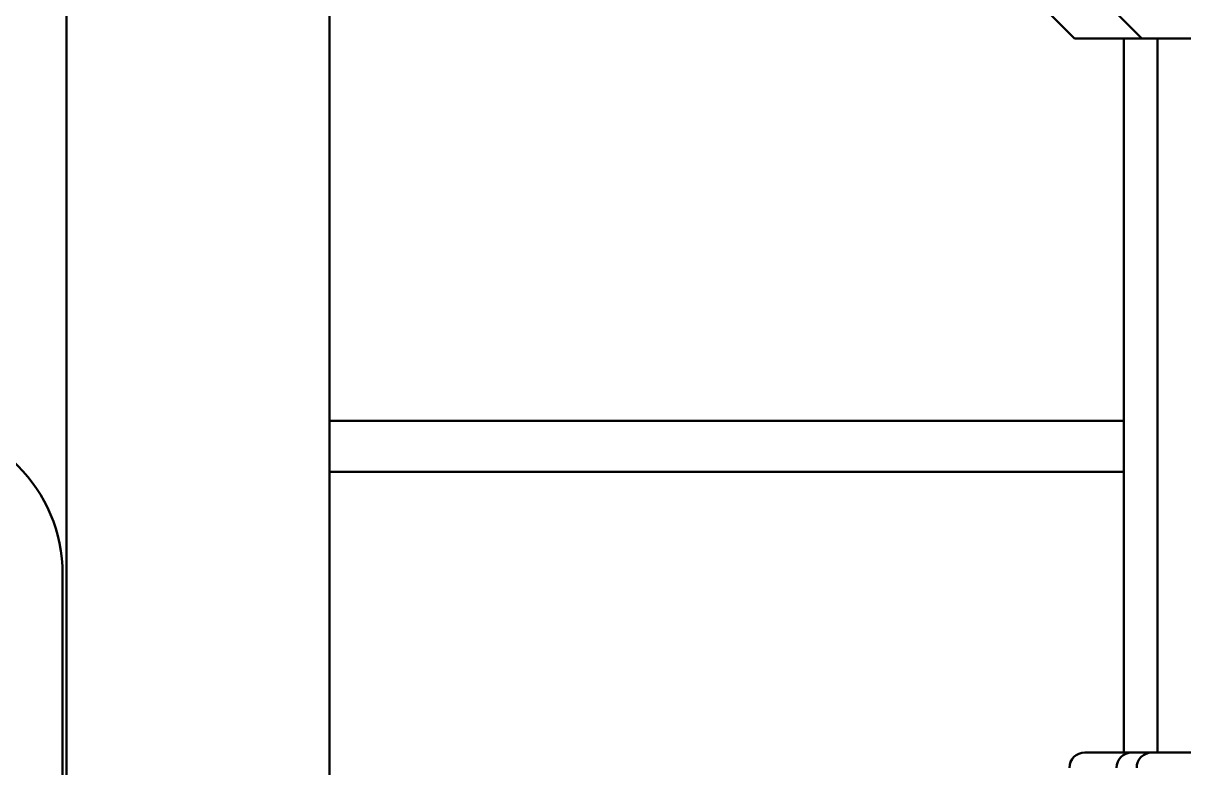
# Model space of a CAD drawing. Header units: millimetres. Extents: x 1510 to 10524, y 7125 to 13164.
# Drawn here: x 4956.63 to 4979.37, y 11285.65 to 11300.25 of the extents above; entities that cross this region are included whole.
import ezdxf

# ---------------------------------------------------------------- set-up
doc = ezdxf.new("R2010")
doc.units = ezdxf.units.MM
doc.header["$LTSCALE"] = 4
doc.layers.add('Visible (ISO)', color=7, linetype='Continuous', lineweight=50)

msp = doc.modelspace()

# ---------------------------------------------------------------- linework, layer by layer
at = {"layer": 'Visible (ISO)'}
for p, q in [((4957.48, 11273.454), (4957.48, 11393.554)), ((4962.638, 11273.454), (4962.638, 11393.554)), ((4977.234, 11299.954), (4976.634, 11300.554)), ((4978.551, 11299.954), (4977.951, 11300.554)), ((4977.234, 11299.954), (4978.225, 11299.954)), ((4978.199, 11299.954), (4978.199, 11285.954)), ((4978.225, 11299.954), (4978.551, 11299.954)), ((4978.551, 11299.954), (4979.542, 11299.954)), ((4978.857, 11299.954), (4978.857, 11285.954)), ((4962.638, 11292.454), (4978.199, 11292.454)), ((4978.199, 11291.454), (4962.638, 11291.454)), ((4957.407, 11289.454), (4957.407, 11272.454)), ((4978.357, 11285.954), (4977.434, 11285.954)), ((4978.751, 11285.954), (4978.357, 11285.954)), ((4979.674, 11285.954), (4978.751, 11285.954))]:
    msp.add_line(p, q, dxfattribs=at)
for centre, radius, start, end in [((4954.407, 11289.454), 3, 0, 90), ((4977.434, 11285.654), 0.3, 90, 180), ((4978.357, 11285.654), 0.3, 90, 180), ((4978.751, 11285.654), 0.3, 90, 180)]:
    msp.add_arc(centre, radius, start, end, dxfattribs=at)

doc.saveas('drawing.dxf')
